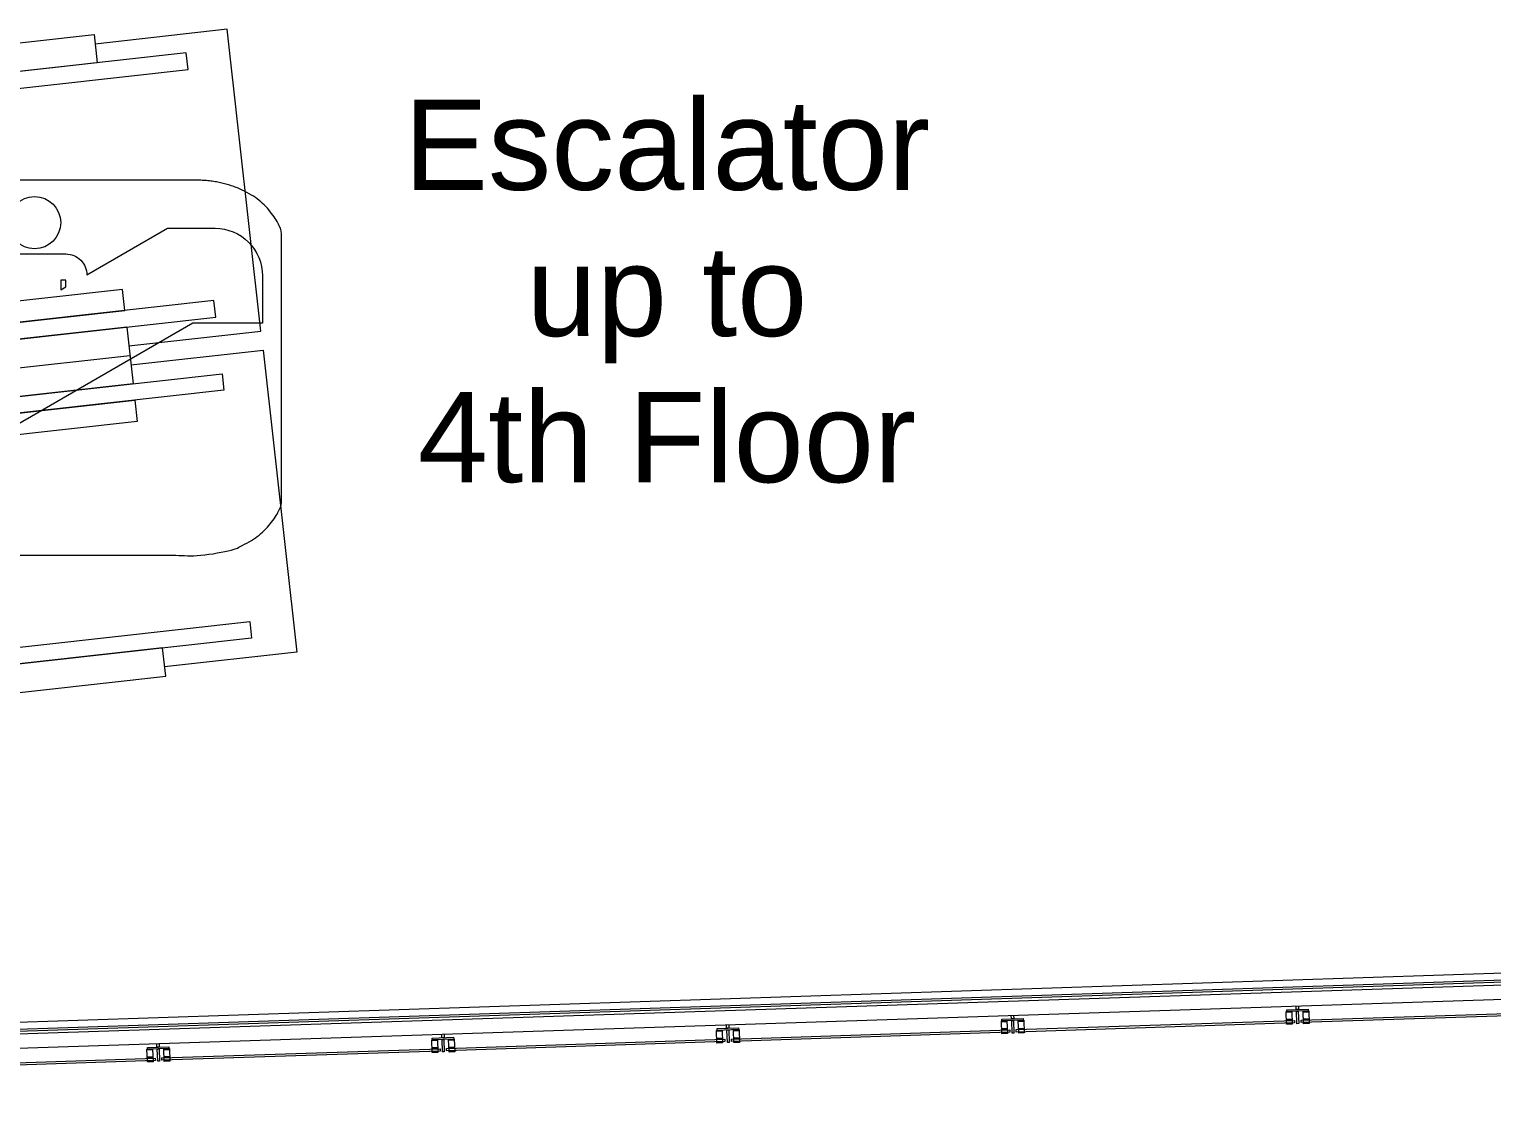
# Model space of a CAD drawing. Header units: inches. Extents: x -3410 to 5259, y -1080 to 3208.
# Drawn here: x -1085.8 to -777.8, y 2815.1 to 3039.5 of the extents above; entities that cross this region are included whole.
import ezdxf

# ---------------------------------------------------------------- set-up
doc = ezdxf.new("R2010")
doc.units = ezdxf.units.IN
doc.header["$LTSCALE"] = 48
doc.header["$MEASUREMENT"] = 0
for name, color, linetype, lineweight in [('Dimension', 7, 'Continuous', 5), ('Venue-Text-Facility', 7, 'Continuous', 5), ('Venue-Walls and Doors', 7, 'Continuous', 5)]:
    doc.layers.add(name, color=color, linetype=linetype, lineweight=lineweight)
doc.styles.add('Arial', font='Arial')

# ---------------------------------------------------------------- blocks, each defined once
blk = doc.blocks.new('Escalator Symbol')
at = {"layer": 'Venue-Text-Facility'}
blk.add_line((11, 14.55), (28, 24.37), dxfattribs=at)
at = {"layer": 'Venue-Text-Facility', "color": 2, "linetype": 'Continuous', "lineweight": 5, "flags": 128}
blk.add_lwpolyline([(11, 14.55), (28, 24.37), (38, 24.37, -0.414214), (48, 14.37), (48, 4.37), (33.36, 4.37), (-28, -31.06), (-48, -31.06), (-48, -21.06, -0.414214), (-38, -11.06), (-33.36, -11.06), (-11, 1.85), (-11, 14.56, -0.414214), (-6.6, 18.96), (6.6, 18.96, -0.414527)], format="xyb", close=True, dxfattribs=at)
for points in [[(-6.6, 4.39), (-5.5, 5.03), (-5.5, 13.46), (-6.6, 13.46)], [(-6.6, 4.39), (-5.5, 5.03), (-5.5, 13.46), (-6.6, 13.46)], [(-6.6, 4.39), (-5.5, 5.03), (-5.5, 13.46), (-6.6, 13.46)], [(-6.6, 4.39), (-5.5, 5.03), (-5.5, 13.46), (-6.6, 13.46)], [(-6.6, 4.39), (-5.5, 5.03), (-5.5, 13.46), (-6.6, 13.46)], [(-6.6, 4.39), (-5.5, 5.03), (-5.5, 13.46), (-6.6, 13.46)], [(-6.6, 4.39), (-5.5, 5.03), (-5.5, 13.46), (-6.6, 13.46)], [(-6.6, 4.39), (-5.5, 5.03), (-5.5, 13.46), (-6.6, 13.46)], [(-6.6, 4.39), (-5.5, 5.03), (-5.5, 13.46), (-6.6, 13.46)], [(-6.6, 4.39), (-5.5, 5.03), (-5.5, 13.46), (-6.6, 13.46)], [(-6.6, 4.39), (-5.5, 5.03), (-5.5, 13.46), (-6.6, 13.46)], [(-6.6, 4.39), (-5.5, 5.03), (-5.5, 13.46), (-6.6, 13.46)], [(-6.6, 4.39), (-5.5, 5.03), (-5.5, 13.46), (-6.6, 13.46)], [(-6.6, 4.39), (-5.5, 5.03), (-5.5, 13.46), (-6.6, 13.46)], [(-6.6, 4.39), (-5.5, 5.03), (-5.5, 13.46), (-6.6, 13.46)], [(-6.6, 4.39), (-5.5, 5.03), (-5.5, 13.46), (-6.6, 13.46)], [(-6.6, 4.39), (-5.5, 5.03), (-5.5, 13.46), (-6.6, 13.46)], [(-6.6, 4.39), (-5.5, 5.03), (-5.5, 13.46), (-6.6, 13.46)], [(-6.6, 4.39), (-5.5, 5.03), (-5.5, 13.46), (-6.6, 13.46)], [(5.5, 11.38), (6.6, 12.01), (6.6, 13.46), (5.5, 13.46)]]:
    blk.add_lwpolyline(points, close=True, dxfattribs=at)
at = {"layer": 'Venue-Text-Facility', "color": 2, "linetype": 'Continuous', "lineweight": 5}
blk.add_circle((0, 25.56), 5.5, dxfattribs=at)
at = {"layer": 'Venue-Text-Facility', "color": 7, "linetype": 'Continuous', "lineweight": 5, "transparency": 33554687}
blk.add_open_spline([(34.08, 34.5), (38.88, 34.5), (47.2, 30.97), (52, 24.86), (52, -5), (52, -34.86), (47.2, -40.97), (38.88, -44.5), (-1.75, -44.5), (-42.38, -44.5), (-50.7, -40.97), (-55.5, -34.86), (-55.5, -5), (-55.5, 24.86), (-50.7, 30.97), (-42.38, 34.5), (-2.95, 34.5), (34.08, 34.5)], degree=2, knots=[0, 0, 0, 0.013296, 0.026591, 0.039887, 0.251662, 0.264958, 0.278253, 0.291549, 0.503324, 0.51662, 0.529915, 0.543211, 0.754986, 0.768281, 0.781577, 0.794873, 1, 1, 1], dxfattribs=at)

msp = doc.modelspace()

# ---------------------------------------------------------------- linework, layer by layer
at = {"layer": 'Venue-Walls and Doors', "linetype": 'Continuous'}
for p, q in [((-1065.25, 2976.75), (-1854.47, 2888.61)), ((-1853.8, 2882.65), (-1064.58, 2970.79)), ((-1282.85, 2823.94), (-295.11, 2856.63)), ((-1281.3, 2822.5), (-295.06, 2855.13)), ((-292.83, 2854.73), (-1280.81, 2822.04)), ((-1280.27, 2821.53), (-295.03, 2854.13)), ((-1277.17, 2818.63), (-294.93, 2851.13)), ((-821.01, 2832.97), (-816.51, 2833.12)), ((-819.01, 2833.04), (-819.03, 2833.79)), ((-818.51, 2833.06), (-819.01, 2833.04)), ((-818.53, 2833.8), (-818.51, 2833.06)), ((-816.51, 2833.12), (-816.5, 2832.75)), ((-881.08, 2830.61), (-879.9, 2830.65)), ((-881, 2827.92), (-881.08, 2830.61)), ((-879.89, 2830.46), (-881.08, 2830.42)), ((-880.97, 2830.99), (-876.47, 2831.14)), ((-880.96, 2830.61), (-880.97, 2830.99)), ((-876.46, 2830.76), (-880.96, 2830.61)), ((-879.9, 2830.65), (-879.81, 2827.96)), ((-878.97, 2831.06), (-879, 2831.8)), ((-878.47, 2831.07), (-878.97, 2831.06)), ((-878.9, 2830.68), (-878.52, 2830.7)), ((-878.81, 2828.06), (-878.9, 2830.68)), ((-878.52, 2830.7), (-878.44, 2828.07)), ((-878.5, 2831.82), (-878.47, 2831.07)), ((-877.52, 2830.73), (-876.34, 2830.77)), ((-877.44, 2828.04), (-877.52, 2830.73)), ((-877.52, 2830.54), (-876.33, 2830.58)), ((-876.47, 2831.14), (-876.46, 2830.76)), ((-876.34, 2830.77), (-876.25, 2828.08)), ((-821.12, 2832.59), (-819.93, 2832.63)), ((-821.03, 2829.91), (-821.12, 2832.59)), ((-819.92, 2832.45), (-821.11, 2832.41)), ((-819.88, 2830.95), (-821.06, 2830.91)), ((-819.87, 2830.76), (-821.06, 2830.72)), ((-819.85, 2830.14), (-821.04, 2830.1)), ((-819.84, 2829.95), (-821.03, 2829.91)), ((-820.99, 2832.6), (-821.01, 2832.97)), ((-816.5, 2832.75), (-820.99, 2832.6)), ((-819.93, 2832.63), (-819.84, 2829.95)), ((-818.93, 2832.67), (-818.56, 2832.68)), ((-818.84, 2830.04), (-818.93, 2832.67)), ((-818.47, 2830.06), (-818.84, 2830.04)), ((-818.56, 2832.68), (-818.47, 2830.06)), ((-817.56, 2832.71), (-816.37, 2832.75)), ((-817.47, 2830.03), (-817.56, 2832.71)), ((-817.55, 2832.53), (-816.36, 2832.56)), ((-817.5, 2831.03), (-816.31, 2831.07)), ((-817.5, 2830.84), (-816.31, 2830.88)), ((-817.47, 2830.21), (-816.29, 2830.25)), ((-816.28, 2830.07), (-817.47, 2830.03)), ((-816.37, 2832.75), (-816.28, 2830.07)), ((-1000.91, 2827.02), (-996.41, 2827.17)), ((-1000.89, 2826.65), (-1000.91, 2827.02)), ((-998.91, 2827.09), (-998.93, 2827.84)), ((-998.41, 2827.1), (-998.91, 2827.09)), ((-998.43, 2827.85), (-998.41, 2827.1)), ((-996.41, 2827.17), (-996.4, 2826.79)), ((-941.05, 2828.63), (-939.87, 2828.67)), ((-940.96, 2825.94), (-941.05, 2828.63)), ((-939.86, 2828.48), (-941.05, 2828.44)), ((-939.81, 2826.98), (-941, 2826.94)), ((-940.94, 2829.01), (-936.44, 2829.15)), ((-940.93, 2828.63), (-940.94, 2829.01)), ((-936.43, 2828.78), (-940.93, 2828.63)), ((-939.87, 2828.67), (-939.78, 2825.98)), ((-938.94, 2829.07), (-938.97, 2829.82)), ((-938.44, 2829.09), (-938.94, 2829.07)), ((-938.87, 2828.7), (-938.49, 2828.71)), ((-938.78, 2826.08), (-938.87, 2828.7)), ((-938.49, 2828.71), (-938.4, 2826.09)), ((-938.47, 2829.84), (-938.44, 2829.09)), ((-937.49, 2828.74), (-936.3, 2828.78)), ((-937.4, 2826.06), (-937.49, 2828.74)), ((-937.49, 2828.56), (-936.3, 2828.6)), ((-937.44, 2827.06), (-936.25, 2827.1)), ((-937.43, 2826.87), (-936.24, 2826.91)), ((-936.44, 2829.15), (-936.43, 2828.78)), ((-936.3, 2828.78), (-936.22, 2826.1)), ((-879.84, 2828.96), (-881.03, 2828.92)), ((-879.84, 2828.78), (-881.02, 2828.74)), ((-879.82, 2828.15), (-881, 2828.11)), ((-879.81, 2827.96), (-881, 2827.92)), ((-878.44, 2828.07), (-878.81, 2828.06)), ((-877.47, 2829.04), (-876.28, 2829.08)), ((-877.46, 2828.85), (-876.28, 2828.89)), ((-877.44, 2828.23), (-876.25, 2828.27)), ((-876.25, 2828.08), (-877.44, 2828.04)), ((-1060.99, 2824.66), (-1059.8, 2824.7)), ((-1060.9, 2821.97), (-1060.99, 2824.66)), ((-1059.79, 2824.51), (-1060.98, 2824.47)), ((-1060.87, 2825.04), (-1056.38, 2825.19)), ((-1060.86, 2824.66), (-1060.87, 2825.04)), ((-1056.36, 2824.81), (-1060.86, 2824.66)), ((-1059.8, 2824.7), (-1059.71, 2822.01)), ((-1058.88, 2825.1), (-1058.9, 2825.85)), ((-1058.38, 2825.12), (-1058.88, 2825.1)), ((-1058.8, 2824.73), (-1058.43, 2824.74)), ((-1058.71, 2822.11), (-1058.8, 2824.73)), ((-1058.43, 2824.74), (-1058.34, 2822.12)), ((-1058.4, 2825.87), (-1058.38, 2825.12)), ((-1057.43, 2824.78), (-1056.24, 2824.81)), ((-1057.34, 2822.09), (-1057.43, 2824.78)), ((-1057.42, 2824.59), (-1056.23, 2824.63)), ((-1056.38, 2825.19), (-1056.36, 2824.81)), ((-1056.24, 2824.81), (-1056.15, 2822.13)), ((-1001.02, 2826.64), (-999.83, 2826.68)), ((-1000.93, 2823.96), (-1001.02, 2826.64)), ((-999.83, 2826.49), (-1001.01, 2826.45)), ((-999.78, 2824.99), (-1000.96, 2824.96)), ((-999.77, 2824.81), (-1000.96, 2824.77)), ((-999.75, 2824.18), (-1000.94, 2824.14)), ((-999.74, 2824), (-1000.93, 2823.96)), ((-996.4, 2826.79), (-1000.89, 2826.65)), ((-999.83, 2826.68), (-999.74, 2824)), ((-998.83, 2826.71), (-998.46, 2826.73)), ((-998.75, 2824.09), (-998.83, 2826.71)), ((-998.37, 2824.1), (-998.75, 2824.09)), ((-998.46, 2826.73), (-998.37, 2824.1)), ((-997.46, 2826.76), (-996.27, 2826.8)), ((-997.37, 2824.07), (-997.46, 2826.76)), ((-997.45, 2826.57), (-996.27, 2826.61)), ((-997.4, 2825.07), (-996.22, 2825.11)), ((-997.4, 2824.89), (-996.21, 2824.92)), ((-997.38, 2824.26), (-996.19, 2824.3)), ((-996.18, 2824.11), (-997.37, 2824.07)), ((-996.27, 2826.8), (-996.18, 2824.11)), ((-939.8, 2826.79), (-940.99, 2826.75)), ((-939.78, 2826.17), (-940.97, 2826.13)), ((-939.78, 2825.98), (-940.96, 2825.94)), ((-938.4, 2826.09), (-938.78, 2826.08)), ((-937.41, 2826.25), (-936.22, 2826.28)), ((-936.22, 2826.1), (-937.4, 2826.06)), ((-1059.74, 2823.01), (-1060.93, 2822.97)), ((-1059.74, 2822.82), (-1060.92, 2822.78)), ((-1059.72, 2822.2), (-1060.9, 2822.16)), ((-1059.71, 2822.01), (-1060.9, 2821.97)), ((-1058.34, 2822.12), (-1058.71, 2822.11)), ((-1057.37, 2823.09), (-1056.18, 2823.13)), ((-1057.36, 2822.9), (-1056.18, 2822.94)), ((-1057.34, 2822.28), (-1056.16, 2822.32)), ((-1056.15, 2822.13), (-1057.34, 2822.09))]:
    msp.add_line(p, q, dxfattribs=at)
at = {"layer": 'Venue-Walls and Doors', "linetype": 'Continuous', "flags": 128}
for points in [[(-1064.81, 2972.78), (-1036.98, 2975.88), (-1044.08, 3039.49), (-1071.91, 3036.38)], [(-1065.25, 2976.75), (-1063.92, 2964.83), (-1853.14, 2876.68), (-1854.47, 2888.61)], [(-1064.36, 2968.8), (-1036.54, 2971.91), (-1029.43, 2908.3), (-1057.26, 2905.2)]]:
    msp.add_lwpolyline(points, dxfattribs=at)
for points in [[(-1861.35, 2950.23), (-1072.13, 3038.37), (-1071.47, 3032.41), (-1860.68, 2944.26)], [(-1879.05, 2938.69), (-1052.32, 3031.02), (-1052.71, 3034.5), (-1879.44, 2942.17)], [(-1854.86, 2892.09), (-1065.64, 2980.23), (-1066.14, 2984.7), (-1855.36, 2896.56)], [(-1873.23, 2886.51), (-1046.49, 2978.85), (-1046.88, 2982.33), (-1873.62, 2889.99)], [(-1871.9, 2874.59), (-1045.16, 2966.92), (-1044.77, 2963.44), (-1871.51, 2871.11)], [(-1852.75, 2873.21), (-1063.53, 2961.35), (-1063.03, 2956.88), (-1852.25, 2868.73)], [(-1866.07, 2822.41), (-1039.33, 2914.75), (-1038.94, 2911.27), (-1865.68, 2818.93)], [(-1846.26, 2815.07), (-1057.04, 2903.21), (-1057.7, 2909.17), (-1846.92, 2821.03)], [(-819.35, 2830.21), (-877.94, 2828.28), (-877.96, 2828.78), (-819.37, 2830.71)], [(-759.38, 2832.2), (-817.98, 2830.26), (-817.99, 2830.76), (-759.4, 2832.7)], [(-879.32, 2828.23), (-937.91, 2826.29), (-937.93, 2826.79), (-879.33, 2828.73)], [(-999.25, 2824.26), (-1057.85, 2822.32), (-1057.86, 2822.82), (-999.27, 2824.76)], [(-939.28, 2826.25), (-997.88, 2824.31), (-997.89, 2824.81), (-939.3, 2826.75)], [(-1059.22, 2822.28), (-1117.81, 2820.34), (-1117.83, 2820.84), (-1059.24, 2822.78)]]:
    msp.add_lwpolyline(points, close=True, dxfattribs=at)

# ---------------------------------------------------------------- block references
at = {"layer": 'Dimension', "color": 7, "transparency": 33554687}
msp.add_blockref('Escalator Symbol', (-1084.65, 2973.19), dxfattribs=at)

# ---------------------------------------------------------------- texts
at = {"layer": 'Venue-Text-Facility', "color": 7, "transparency": 33554687, "insert": (-951.5, 2943.8), "char_height": 19.028, "attachment_point": 8, "line_spacing_factor": 0.970891, "style": 'Arial'}
msp.add_mtext('Escalator \\Pup to \\P4th Floor', dxfattribs=at)

doc.saveas('drawing.dxf')
